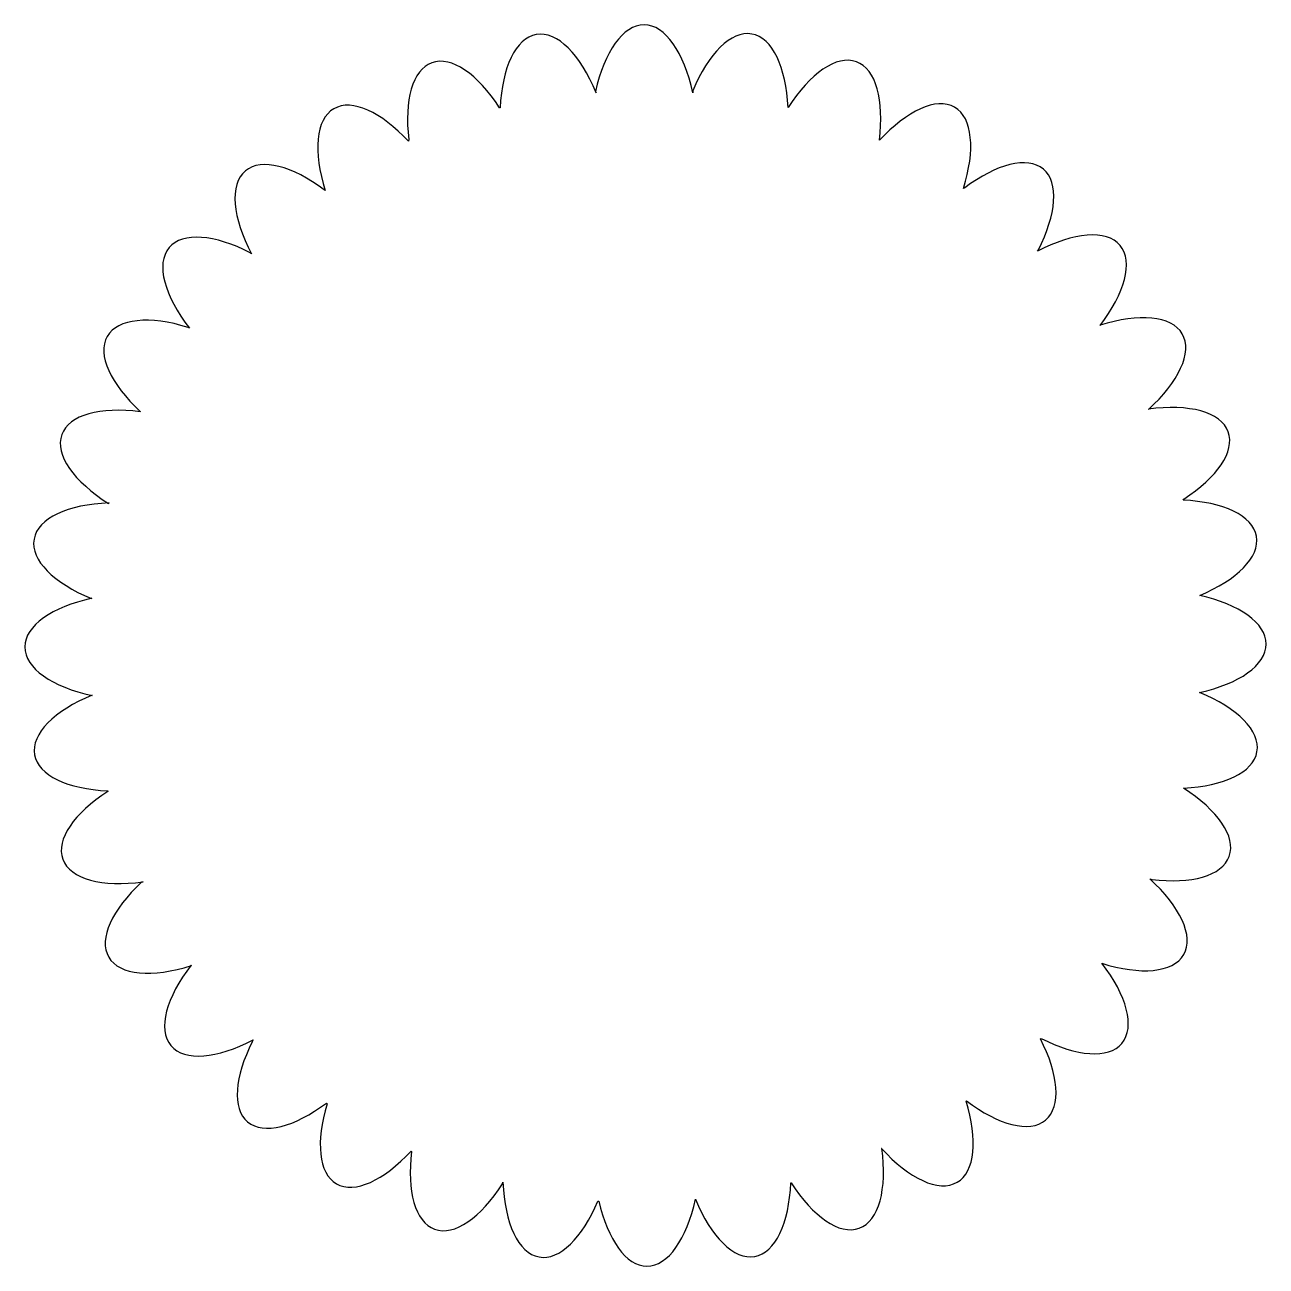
# Model space of a CAD drawing. Header units: centimetres. Extents: x -7 to 7.7, y -7 to 7.7.
import ezdxf

# ---------------------------------------------------------------- set-up
doc = ezdxf.new("R2010")
doc.units = ezdxf.units.CM
doc.header["$MEASUREMENT"] = 0
doc.layers.add('Camada 1', color=7, linetype='Continuous')

msp = doc.modelspace()

# ---------------------------------------------------------------- linework, layer by layer
at = {"layer": 'Camada 1'}
msp.add_open_spline([(-2.46245, 6.38159), (-2.51627, 6.8448), (-2.42014, 7.20897), (-2.1876, 7.29358), (-2.1876, 7.29358), (-1.95252, 7.37915), (-1.6406, 7.15623), (-1.38239, 6.7587), (-1.38239, 6.7587), (-1.38239, 6.7587), (-1.37585, 6.75836), (-1.37585, 6.75836), (-1.37585, 6.75836), (-1.35196, 7.23442), (-1.193, 7.5859), (-0.94569, 7.6295), (-0.94569, 7.6295), (-0.6946, 7.67376), (-0.42057, 7.38868), (-0.2351, 6.93775), (-0.2351, 6.93775), (-0.2351, 6.93775), (-0.24126, 6.95251), (-0.24126, 6.95251), (-0.24126, 6.95251), (-0.1358, 7.42204), (0.08293, 7.74465), (0.33566, 7.74465), (0.33566, 7.74465), (0.59109, 7.74465), (0.8118, 7.41508), (0.91594, 6.93735), (0.91594, 6.93735), (0.91594, 6.93735), (0.91427, 6.96153), (0.91427, 6.96153), (0.91427, 6.96153), (1.09961, 7.40219), (1.36972, 7.67924), (1.61751, 7.63553), (1.61751, 7.63553), (1.8653, 7.59182), (2.02436, 7.23905), (2.04783, 6.76156), (2.04783, 6.76156), (2.04783, 6.76156), (2.04934, 6.76069), (2.04934, 6.76069), (2.04934, 6.76069), (2.30876, 7.16447), (2.62394, 7.39183), (2.86098, 7.30549), (2.86098, 7.30549), (3.09672, 7.21966), (3.19226, 6.84668), (3.13358, 6.37442), (3.13358, 6.37442), (3.13358, 6.37442), (3.13678, 6.37164), (3.13678, 6.37164), (3.13678, 6.37164), (3.46171, 6.7224), (3.81033, 6.89041), (4.02824, 6.76455), (4.02824, 6.76455), (4.2456, 6.63903), (4.27483, 6.2548), (4.13473, 5.79964), (4.13473, 5.79964), (4.13473, 5.79964), (4.14838, 5.80504), (4.14838, 5.80504), (4.14838, 5.80504), (4.52552, 6.08793), (4.89289, 6.1894), (5.08379, 6.02912), (5.08379, 6.02912), (5.275, 5.86868), (5.23857, 5.48863), (5.02481, 5.06754), (5.02481, 5.06754), (5.02481, 5.06754), (5.01327, 5.05193), (5.01327, 5.05193), (5.01327, 5.05193), (5.44261, 5.27511), (5.83261, 5.31593), (5.99559, 5.12157), (5.99559, 5.12157), (6.1582, 4.92774), (6.05134, 4.55224), (5.75876, 4.16926), (5.75876, 4.16926), (5.75876, 4.16926), (5.75789, 4.17191), (5.75789, 4.17191), (5.75789, 4.17191), (6.2189, 4.31664), (6.60937, 4.28896), (6.73603, 4.06949), (6.73603, 4.06949), (6.86279, 3.84983), (6.69124, 3.49746), (6.33487, 3.17044), (6.33487, 3.17044), (6.33487, 3.17044), (6.33421, 3.17515), (6.33421, 3.17515), (6.33421, 3.17515), (6.81464, 3.23839), (7.19572, 3.14343), (7.28248, 2.90483), (7.28248, 2.90483), (7.36744, 2.67141), (7.14839, 2.36233), (6.75625, 2.10526), (6.75625, 2.10526), (6.75625, 2.10526), (6.74545, 2.09319), (6.74545, 2.09319), (6.74545, 2.09319), (7.22247, 2.06959), (7.57476, 1.91057), (7.61836, 1.66295), (7.61836, 1.66295), (7.66207, 1.41496), (7.38463, 1.1446), (6.94341, 0.95926), (6.94341, 0.95926), (6.94341, 0.95926), (6.94299, 0.95818), (6.94299, 0.95818), (6.94299, 0.95818), (7.4117, 0.85256), (7.73354, 0.63407), (7.73354, 0.3816), (7.73354, 0.3816), (7.73349, 0.12863), (7.4104, -0.09023), (6.94032, -0.19556), (6.94032, -0.19556), (6.94032, -0.19556), (6.94125, -0.19318), (6.94125, -0.19318), (6.94125, -0.19318), (7.38726, -0.37865), (7.66848, -0.65078), (7.62446, -0.90028), (7.62446, -0.90028), (7.5808, -1.14767), (7.22928, -1.30655), (6.75313, -1.33044), (6.75313, -1.33044), (6.75313, -1.33044), (6.75133, -1.33322), (6.75133, -1.33322), (6.75133, -1.33322), (7.154, -1.59243), (7.38059, -1.90705), (7.29439, -2.14372), (7.29439, -2.14372), (7.20927, -2.37756), (6.84166, -2.47347), (6.37491, -2.4177), (6.37491, -2.4177), (6.37491, -2.4177), (6.35036, -2.41016), (6.35036, -2.41016), (6.35036, -2.41016), (6.70802, -2.73774), (6.88051, -3.09093), (6.75343, -3.31093), (6.75343, -3.31093), (6.62693, -3.53003), (6.2376, -3.55805), (5.77767, -3.41412), (5.77767, -3.41412), (5.77767, -3.41412), (5.77973, -3.41237), (5.77973, -3.41237), (5.77973, -3.41237), (6.07336, -3.79607), (6.18094, -4.17244), (6.01801, -4.36654), (6.01801, -4.36654), (5.8577, -4.5576), (5.4781, -4.52143), (5.05739, -4.30809), (5.05739, -4.30809), (5.05739, -4.30809), (5.04908, -4.31211), (5.04908, -4.31211), (5.04908, -4.31211), (5.26498, -4.73507), (5.30239, -5.1174), (5.11046, -5.27837), (5.11046, -5.27837), (4.91885, -5.43918), (4.54968, -5.3365), (4.17124, -5.05152), (4.17124, -5.05152), (4.17124, -5.05152), (4.16478, -5.05343), (4.16478, -5.05343), (4.16478, -5.05343), (4.30498, -5.50886), (4.27577, -5.89327), (4.05839, -6.01879), (4.05839, -6.01879), (3.83871, -6.1456), (3.48628, -5.97394), (3.15923, -5.61752), (3.15923, -5.61752), (3.15923, -5.61752), (3.16405, -5.61704), (3.16405, -5.61704), (3.16405, -5.61704), (3.22726, -6.09742), (3.13227, -6.47844), (2.89373, -6.5652), (2.89373, -6.5652), (2.65762, -6.65114), (2.34416, -6.42608), (2.0854, -6.02558), (2.0854, -6.02558), (2.0854, -6.02558), (2.08225, -6.02532), (2.08225, -6.02532), (2.08225, -6.02532), (2.0591, -6.50379), (1.89993, -6.85741), (1.65183, -6.90109), (1.65183, -6.90109), (1.4028, -6.94501), (1.13124, -6.66503), (0.94582, -6.22061), (0.94582, -6.22061), (0.94582, -6.22061), (0.9481, -6.22087), (0.9481, -6.22087), (0.9481, -6.22087), (0.84293, -6.6922), (0.62377, -7.01629), (0.37049, -7.01629), (0.37049, -7.01629), (0.12086, -7.01629), (-0.09555, -6.70167), (-0.20247, -6.24162), (-0.20247, -6.24162), (-0.20247, -6.24162), (-0.21268, -6.2439), (-0.21268, -6.2439), (-0.21268, -6.2439), (-0.39789, -6.67835), (-0.66562, -6.95058), (-0.91137, -6.90721), (-0.91137, -6.90721), (-1.16188, -6.86302), (-1.32171, -6.50301), (-1.34243, -6.0176), (-1.34243, -6.0176), (-1.34243, -6.0176), (-1.34576, -6.03631), (-1.34576, -6.03631), (-1.34576, -6.03631), (-1.60471, -6.43763), (-1.91856, -6.66319), (-2.15483, -6.57714), (-2.15483, -6.57714), (-2.38922, -6.49181), (-2.48503, -6.12264), (-2.42841, -5.65419), (-2.42841, -5.65419), (-2.42841, -5.65419), (-2.43489, -5.64784), (-2.43489, -5.64784), (-2.43489, -5.64784), (-2.75858, -5.99553), (-3.10513, -6.1615), (-3.32209, -6.0362), (-3.32209, -6.0362), (-3.53696, -5.91216), (-3.56799, -5.53524), (-3.4334, -5.08695), (-3.4334, -5.08695), (-3.4334, -5.08695), (-3.4415, -5.07615), (-3.4415, -5.07615), (-3.4415, -5.07615), (-3.8189, -5.35944), (-4.18662, -5.46115), (-4.37768, -5.30078), (-4.37768, -5.30078), (-4.5677, -5.14132), (-4.53288, -4.76484), (-4.32254, -4.34682), (-4.32254, -4.34682), (-4.32254, -4.34682), (-4.31278, -4.32645), (-4.31278, -4.32645), (-4.31278, -4.32645), (-4.73992, -4.54706), (-5.12722, -4.58669), (-5.28954, -4.3932), (-5.28954, -4.3932), (-5.45289, -4.19855), (-5.34431, -3.82056), (-5.0488, -3.43578), (-5.0488, -3.43578), (-5.0488, -3.43578), (-5.04682, -3.44192), (-5.04682, -3.44192), (-5.04682, -3.44192), (-5.50995, -3.58842), (-5.90277, -3.56135), (-6.02993, -3.34109), (-6.02993, -3.34109), (-6.1555, -3.12358), (-5.98842, -2.77586), (-5.63903, -2.45148), (-5.63903, -2.45148), (-5.63903, -2.45148), (-5.62212, -2.44595), (-5.62212, -2.44595), (-5.62212, -2.44595), (-6.10536, -2.51075), (-6.48919, -2.41597), (-6.57637, -2.17639), (-6.57637, -2.17639), (-6.66199, -1.9411), (-6.43879, -1.62899), (-6.04083, -1.37071), (-6.04083, -1.37071), (-6.04083, -1.37071), (-6.04054, -1.36465), (-6.04054, -1.36465), (-6.04054, -1.36465), (-6.51692, -1.34089), (-6.86866, -1.18188), (-6.91229, -0.93449), (-6.91229, -0.93449), (-6.9564, -0.68438), (-6.67369, -0.41146), (-6.22583, -0.22602), (-6.22583, -0.22602), (-6.22583, -0.22602), (-6.22742, -0.23181), (-6.22742, -0.23181), (-6.22742, -0.23181), (-6.70124, -0.12706), (-7.02747, 0.09273), (-7.02744, 0.34686), (-7.02744, 0.34686), (-7.02744, 0.60062), (-6.70221, 0.82009), (-6.22959, 0.92505), (-6.22959, 0.92505), (-6.22959, 0.92505), (-6.2362, 0.92214), (-6.2362, 0.92214), (-6.2362, 0.92214), (-6.68157, 1.10756), (-6.96227, 1.37945), (-6.91832, 1.62874), (-6.91832, 1.62874), (-6.87406, 1.8797), (-6.51279, 2.03966), (-6.02599, 2.05988), (-6.02599, 2.05988), (-6.02599, 2.05988), (-6.03083, 2.05252), (-6.03083, 2.05252), (-6.03083, 2.05252), (-6.44247, 2.31343), (-6.67549, 2.6327), (-6.58828, 2.87217), (-6.58828, 2.87217), (-6.50232, 3.10834), (-6.12809, 3.2038), (-5.65457, 3.1444), (-5.65457, 3.1444), (-5.65457, 3.1444), (-5.65415, 3.14779), (-5.65415, 3.14779), (-5.65415, 3.14779), (-6.00507, 3.47275), (-6.17318, 3.82147), (-6.04732, 4.03944), (-6.04732, 4.03944), (-5.92222, 4.25611), (-5.53998, 4.28585), (-5.08667, 4.14728), (-5.08667, 4.14728), (-5.08667, 4.14728), (-5.07101, 4.13749), (-5.07101, 4.13749), (-5.07101, 4.13749), (-5.36663, 4.5223), (-5.47527, 4.90036), (-5.31189, 5.09502), (-5.31189, 5.09502), (-5.15113, 5.2866), (-4.76973, 5.24962), (-4.34754, 5.03459), (-4.34754, 5.03459), (-4.34754, 5.03459), (-4.33304, 5.02139), (-4.33304, 5.02139), (-4.33304, 5.02139), (-4.55764, 5.45195), (-4.59913, 5.84342), (-4.40435, 6.00686), (-4.40435, 6.00686), (-4.21308, 6.16733), (-3.84489, 6.06531), (-3.46714, 5.78141), (-3.46714, 5.78141), (-3.46714, 5.78141), (-3.45584, 5.77292), (-3.45584, 5.77292), (-3.45584, 5.77292), (-3.59924, 6.23221), (-3.57109, 6.62091), (-3.35223, 6.74727), (-3.35223, 6.74727), (-3.13559, 6.87237), (-2.78967, 6.707), (-2.4664, 6.36032), (-2.4664, 6.36032), (-2.4664, 6.36032), (-2.46245, 6.38159), (-2.46245, 6.38159)], degree=3, knots=[0, 0, 0, 0, 0.00917431, 0.00917431, 0.00917431, 0.00917431, 0.01834862, 0.01834862, 0.01834862, 0.01834862, 0.02752294, 0.02752294, 0.02752294, 0.02752294, 0.03669725, 0.03669725, 0.03669725, 0.03669725, 0.04587156, 0.04587156, 0.04587156, 0.04587156, 0.05504587, 0.05504587, 0.05504587, 0.05504587, 0.06422018, 0.06422018, 0.06422018, 0.06422018, 0.0733945, 0.0733945, 0.0733945, 0.0733945, 0.08256881, 0.08256881, 0.08256881, 0.08256881, 0.09174312, 0.09174312, 0.09174312, 0.09174312, 0.10091743, 0.10091743, 0.10091743, 0.10091743, 0.11009174, 0.11009174, 0.11009174, 0.11009174, 0.11926606, 0.11926606, 0.11926606, 0.11926606, 0.12844037, 0.12844037, 0.12844037, 0.12844037, 0.13761468, 0.13761468, 0.13761468, 0.13761468, 0.14678899, 0.14678899, 0.14678899, 0.14678899, 0.1559633, 0.1559633, 0.1559633, 0.1559633, 0.16513761, 0.16513761, 0.16513761, 0.16513761, 0.17431193, 0.17431193, 0.17431193, 0.17431193, 0.18348624, 0.18348624, 0.18348624, 0.18348624, 0.19266055, 0.19266055, 0.19266055, 0.19266055, 0.20183486, 0.20183486, 0.20183486, 0.20183486, 0.21100917, 0.21100917, 0.21100917, 0.21100917, 0.22018349, 0.22018349, 0.22018349, 0.22018349, 0.2293578, 0.2293578, 0.2293578, 0.2293578, 0.23853211, 0.23853211, 0.23853211, 0.23853211, 0.24770642, 0.24770642, 0.24770642, 0.24770642, 0.25688073, 0.25688073, 0.25688073, 0.25688073, 0.26605505, 0.26605505, 0.26605505, 0.26605505, 0.27522936, 0.27522936, 0.27522936, 0.27522936, 0.28440367, 0.28440367, 0.28440367, 0.28440367, 0.29357798, 0.29357798, 0.29357798, 0.29357798, 0.30275229, 0.30275229, 0.30275229, 0.30275229, 0.31192661, 0.31192661, 0.31192661, 0.31192661, 0.32110092, 0.32110092, 0.32110092, 0.32110092, 0.33027523, 0.33027523, 0.33027523, 0.33027523, 0.33944954, 0.33944954, 0.33944954, 0.33944954, 0.34862385, 0.34862385, 0.34862385, 0.34862385, 0.35779817, 0.35779817, 0.35779817, 0.35779817, 0.36697248, 0.36697248, 0.36697248, 0.36697248, 0.37614679, 0.37614679, 0.37614679, 0.37614679, 0.3853211, 0.3853211, 0.3853211, 0.3853211, 0.39449541, 0.39449541, 0.39449541, 0.39449541, 0.40366972, 0.40366972, 0.40366972, 0.40366972, 0.41284404, 0.41284404, 0.41284404, 0.41284404, 0.42201835, 0.42201835, 0.42201835, 0.42201835, 0.43119266, 0.43119266, 0.43119266, 0.43119266, 0.44036697, 0.44036697, 0.44036697, 0.44036697, 0.44954128, 0.44954128, 0.44954128, 0.44954128, 0.4587156, 0.4587156, 0.4587156, 0.4587156, 0.46788991, 0.46788991, 0.46788991, 0.46788991, 0.47706422, 0.47706422, 0.47706422, 0.47706422, 0.48623853, 0.48623853, 0.48623853, 0.48623853, 0.49541284, 0.49541284, 0.49541284, 0.49541284, 0.50458716, 0.50458716, 0.50458716, 0.50458716, 0.51376147, 0.51376147, 0.51376147, 0.51376147, 0.52293578, 0.52293578, 0.52293578, 0.52293578, 0.53211009, 0.53211009, 0.53211009, 0.53211009, 0.5412844, 0.5412844, 0.5412844, 0.5412844, 0.55045872, 0.55045872, 0.55045872, 0.55045872, 0.55963303, 0.55963303, 0.55963303, 0.55963303, 0.56880734, 0.56880734, 0.56880734, 0.56880734, 0.57798165, 0.57798165, 0.57798165, 0.57798165, 0.58715596, 0.58715596, 0.58715596, 0.58715596, 0.59633028, 0.59633028, 0.59633028, 0.59633028, 0.60550459, 0.60550459, 0.60550459, 0.60550459, 0.6146789, 0.6146789, 0.6146789, 0.6146789, 0.62385321, 0.62385321, 0.62385321, 0.62385321, 0.63302752, 0.63302752, 0.63302752, 0.63302752, 0.64220183, 0.64220183, 0.64220183, 0.64220183, 0.65137615, 0.65137615, 0.65137615, 0.65137615, 0.66055046, 0.66055046, 0.66055046, 0.66055046, 0.66972477, 0.66972477, 0.66972477, 0.66972477, 0.67889908, 0.67889908, 0.67889908, 0.67889908, 0.68807339, 0.68807339, 0.68807339, 0.68807339, 0.69724771, 0.69724771, 0.69724771, 0.69724771, 0.70642202, 0.70642202, 0.70642202, 0.70642202, 0.71559633, 0.71559633, 0.71559633, 0.71559633, 0.72477064, 0.72477064, 0.72477064, 0.72477064, 0.73394495, 0.73394495, 0.73394495, 0.73394495, 0.74311927, 0.74311927, 0.74311927, 0.74311927, 0.75229358, 0.75229358, 0.75229358, 0.75229358, 0.76146789, 0.76146789, 0.76146789, 0.76146789, 0.7706422, 0.7706422, 0.7706422, 0.7706422, 0.77981651, 0.77981651, 0.77981651, 0.77981651, 0.78899083, 0.78899083, 0.78899083, 0.78899083, 0.79816514, 0.79816514, 0.79816514, 0.79816514, 0.80733945, 0.80733945, 0.80733945, 0.80733945, 0.81651376, 0.81651376, 0.81651376, 0.81651376, 0.82568807, 0.82568807, 0.82568807, 0.82568807, 0.83486239, 0.83486239, 0.83486239, 0.83486239, 0.8440367, 0.8440367, 0.8440367, 0.8440367, 0.85321101, 0.85321101, 0.85321101, 0.85321101, 0.86238532, 0.86238532, 0.86238532, 0.86238532, 0.87155963, 0.87155963, 0.87155963, 0.87155963, 0.88073394, 0.88073394, 0.88073394, 0.88073394, 0.88990826, 0.88990826, 0.88990826, 0.88990826, 0.89908257, 0.89908257, 0.89908257, 0.89908257, 0.90825688, 0.90825688, 0.90825688, 0.90825688, 0.91743119, 0.91743119, 0.91743119, 0.91743119, 0.9266055, 0.9266055, 0.9266055, 0.9266055, 0.93577982, 0.93577982, 0.93577982, 0.93577982, 0.94495413, 0.94495413, 0.94495413, 0.94495413, 0.95412844, 0.95412844, 0.95412844, 0.95412844, 0.96330275, 0.96330275, 0.96330275, 0.96330275, 0.97247706, 0.97247706, 0.97247706, 0.97247706, 0.98165138, 0.98165138, 0.98165138, 0.98165138, 1, 1, 1, 1], dxfattribs=at)

doc.saveas('drawing.dxf')
